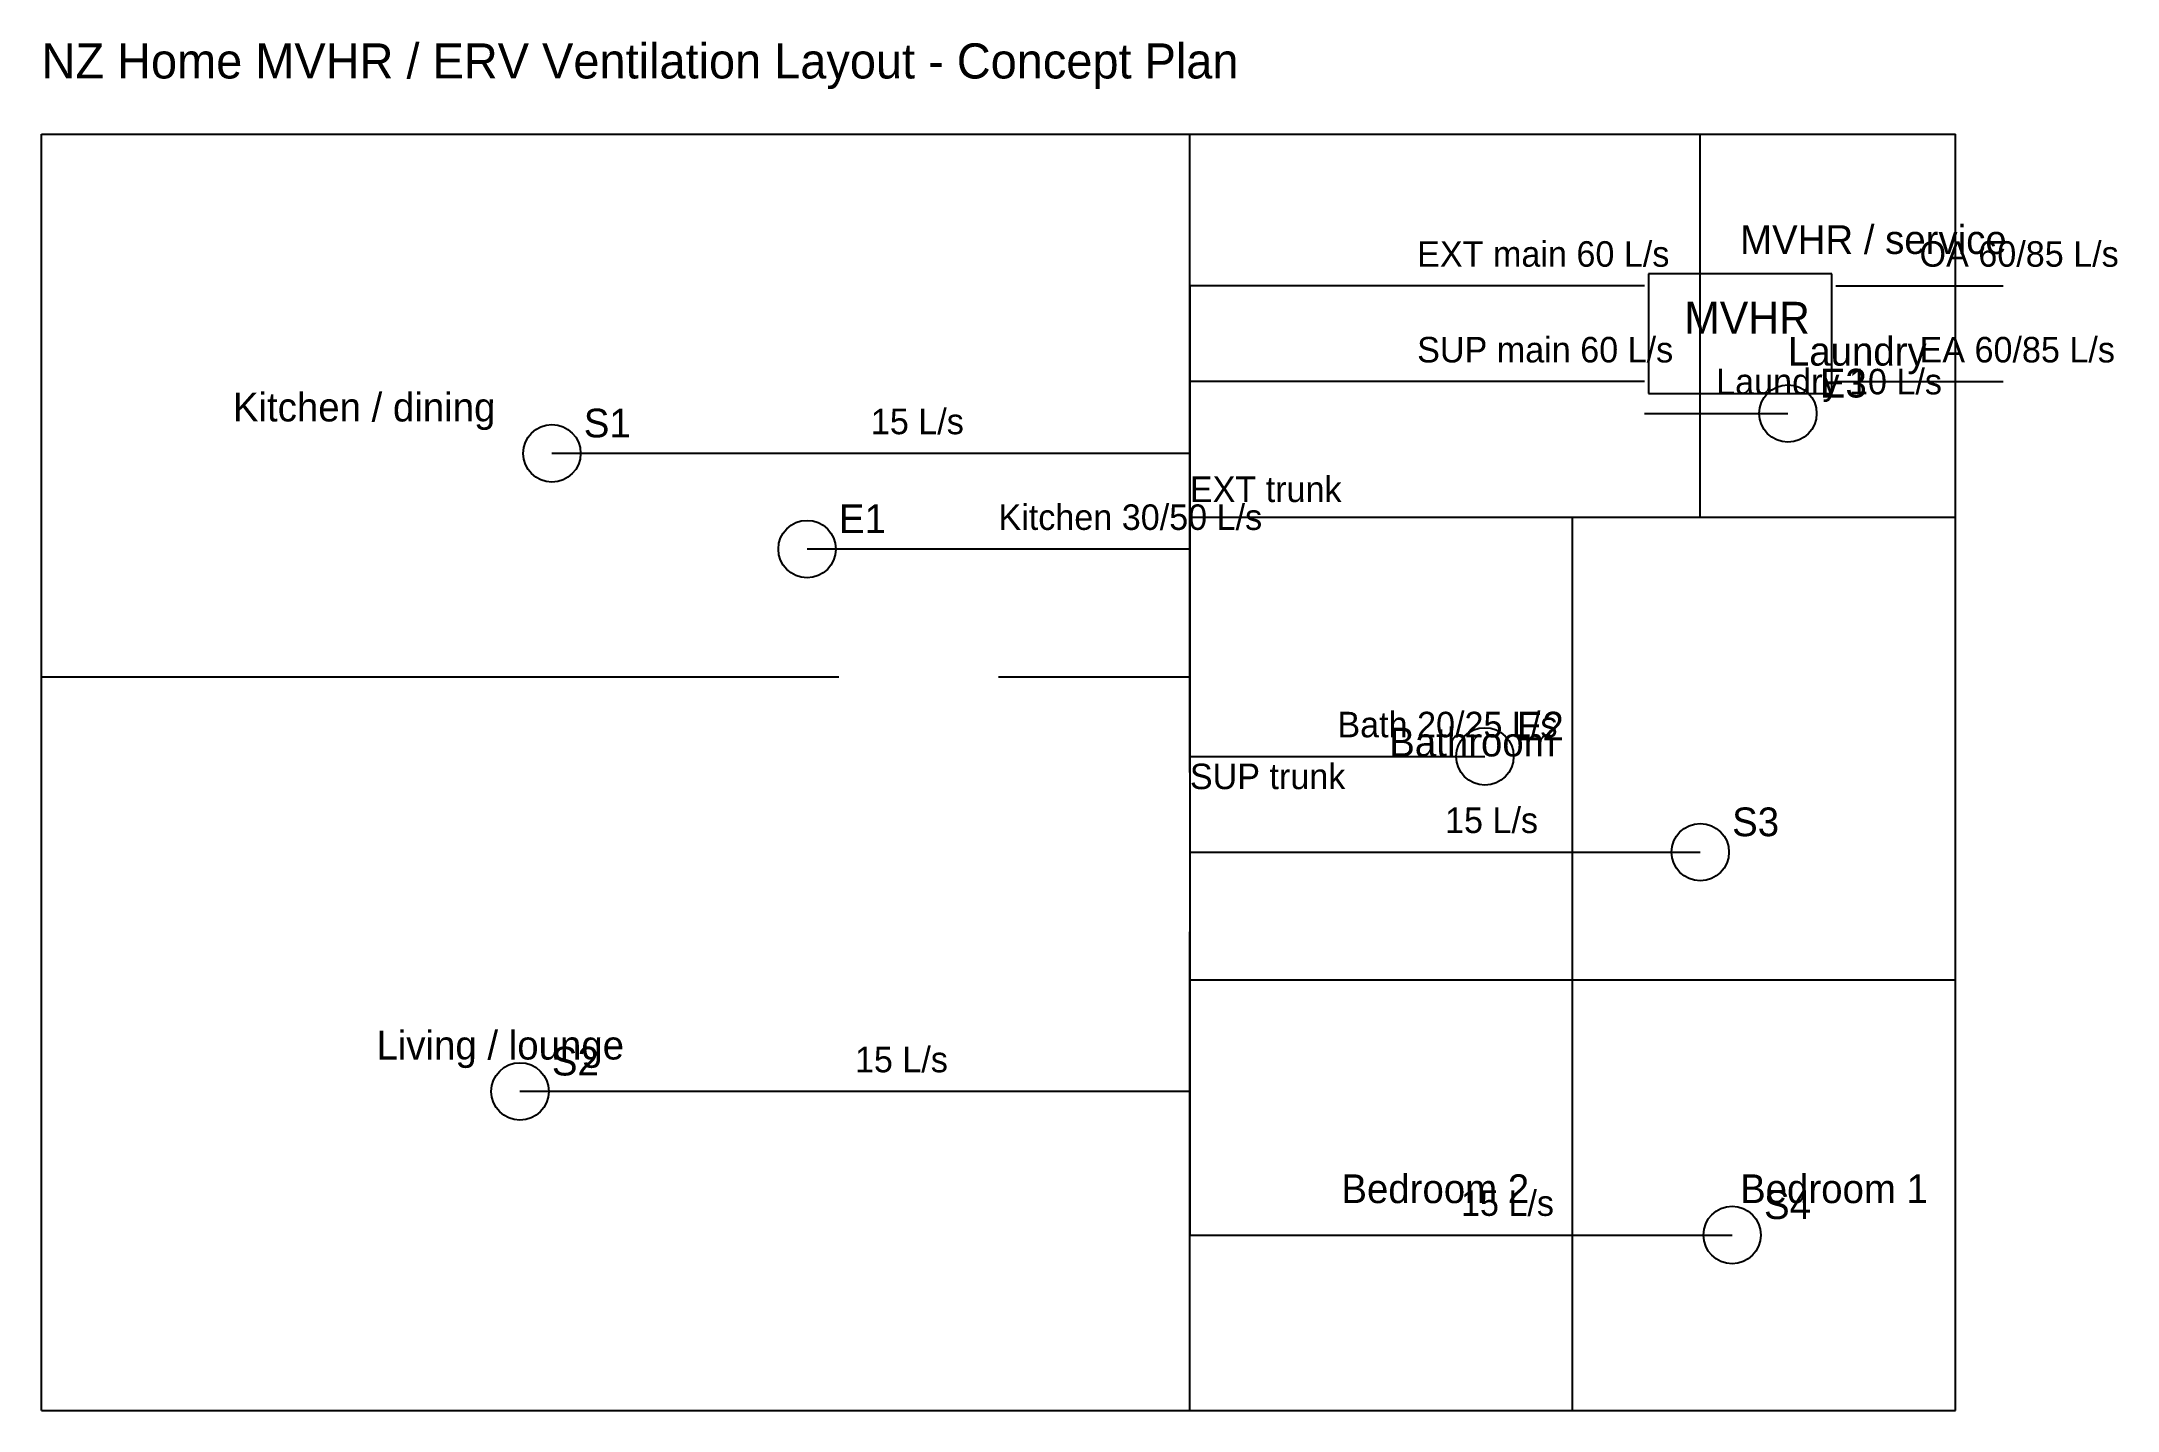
# Model space of a CAD drawing. Extents: x 0 to 13016, y 0 to 8582.
import ezdxf

# ---------------------------------------------------------------- set-up
doc = ezdxf.new("R2010")
doc.units = 0
for name, color, linetype in [('DUCT_EA', 9, 'CONTINUOUS'), ('DUCT_EXTRACT', 30, 'CONTINUOUS'), ('DUCT_OA', 3, 'CONTINUOUS'), ('DUCT_SUPPLY', 5, 'CONTINUOUS'), ('EQUIPMENT', 8, 'CONTINUOUS'), ('TEXT', 7, 'CONTINUOUS'), ('WALL_EXT', 7, 'CONTINUOUS'), ('WALL_INT', 8, 'CONTINUOUS')]:
    doc.layers.add(name, color=color, linetype=linetype)

msp = doc.modelspace()

# ---------------------------------------------------------------- linework, layer by layer
at = {"layer": 'DUCT_EA'}
msp.add_line((11250, 6450), (12300, 6450), dxfattribs=at)
at = {"layer": 'DUCT_EXTRACT'}
for p, q in [((10050, 7050), (7200, 7050)), ((7200, 7050), (7200, 4100)), ((10050, 6250), (10950, 6250)), ((7200, 5400), (4800, 5400)), ((7200, 4100), (9050, 4100))]:
    msp.add_line(p, q, dxfattribs=at)
for centre in [(10950, 6250), (4800, 5400), (9050, 4100)]:
    msp.add_circle(centre, 180, dxfattribs=at)
at = {"layer": 'DUCT_OA'}
msp.add_line((11250, 7050), (12300, 7050), dxfattribs=at)
at = {"layer": 'DUCT_SUPPLY'}
for p, q in [((10050, 6450), (7200, 6450)), ((7200, 6450), (7200, 1100)), ((7200, 6000), (3200, 6000)), ((7200, 3500), (10400, 3500)), ((7200, 2000), (3000, 2000)), ((7200, 1100), (10600, 1100))]:
    msp.add_line(p, q, dxfattribs=at)
for centre in [(3200, 6000), (10400, 3500), (3000, 2000), (10600, 1100)]:
    msp.add_circle(centre, 180, dxfattribs=at)
at = {"layer": 'EQUIPMENT'}
for p, q in [((11225, 7125), (10075, 7125)), ((10075, 7125), (10075, 6375)), ((11225, 6375), (11225, 7125)), ((10075, 6375), (11225, 6375))]:
    msp.add_line(p, q, dxfattribs=at)
at = {"layer": 'WALL_EXT'}
for p, q in [((0, 8000), (12000, 8000)), ((0, 0), (0, 8000)), ((12000, 0), (12000, 8000)), ((0, 0), (12000, 0))]:
    msp.add_line(p, q, dxfattribs=at)
at = {"layer": 'WALL_INT'}
for p, q in [((7200, 4000), (7200, 8000)), ((10400, 5600), (10400, 8000)), ((7200, 5600), (12000, 5600)), ((9600, 0), (9600, 5600)), ((0, 4600), (5000, 4600)), ((6000, 4600), (7200, 4600)), ((7200, 0), (7200, 3000)), ((7200, 2700), (12000, 2700))]:
    msp.add_line(p, q, dxfattribs=at)

# ---------------------------------------------------------------- texts
at = {"layer": 'TEXT'}
for s, height, p in [('NZ Home MVHR / ERV Ventilation Layout - Concept Plan', 220, (0, 8350)), ('MVHR / service', 180, (10650, 7250)), ('EXT main 60 L/s', 160, (8625, 7170)), ('OA 60/85 L/s', 160, (11775, 7170)), ('MVHR', 200, (10300, 6750)), ('SUP main 60 L/s', 160, (8625, 6570)), ('Laundry', 180, (10950, 6550)), ('EA 60/85 L/s', 160, (11775, 6570)), ('Laundry 10 L/s', 160, (10500, 6370)), ('E3', 180, (11150, 6350)), ('Kitchen / dining', 180, (1200, 6200)), ('S1', 180, (3400, 6100)), ('15 L/s', 160, (5200, 6120)), ('EXT trunk', 160, (7200, 5695)), ('E1', 180, (5000, 5500)), ('Kitchen 30/50 L/s', 160, (6000, 5520)), ('Bath 20/25 L/s', 160, (8125, 4220)), ('E2', 180, (9250, 4200)), ('Bathroom', 180, (8450, 4100)), ('SUP trunk', 160, (7200, 3895)), ('15 L/s', 160, (8800, 3620)), ('S3', 180, (10600, 3600)), ('Living / lounge', 180, (2100, 2200)), ('S2', 180, (3200, 2100)), ('15 L/s', 160, (5100, 2120)), ('Bedroom 2', 180, (8150, 1300)), ('Bedroom 1', 180, (10650, 1300)), ('15 L/s', 160, (8900, 1220)), ('S4', 180, (10800, 1200))]:
    msp.add_text(s, height=height, dxfattribs=at).set_placement(p)

doc.saveas('drawing.dxf')
